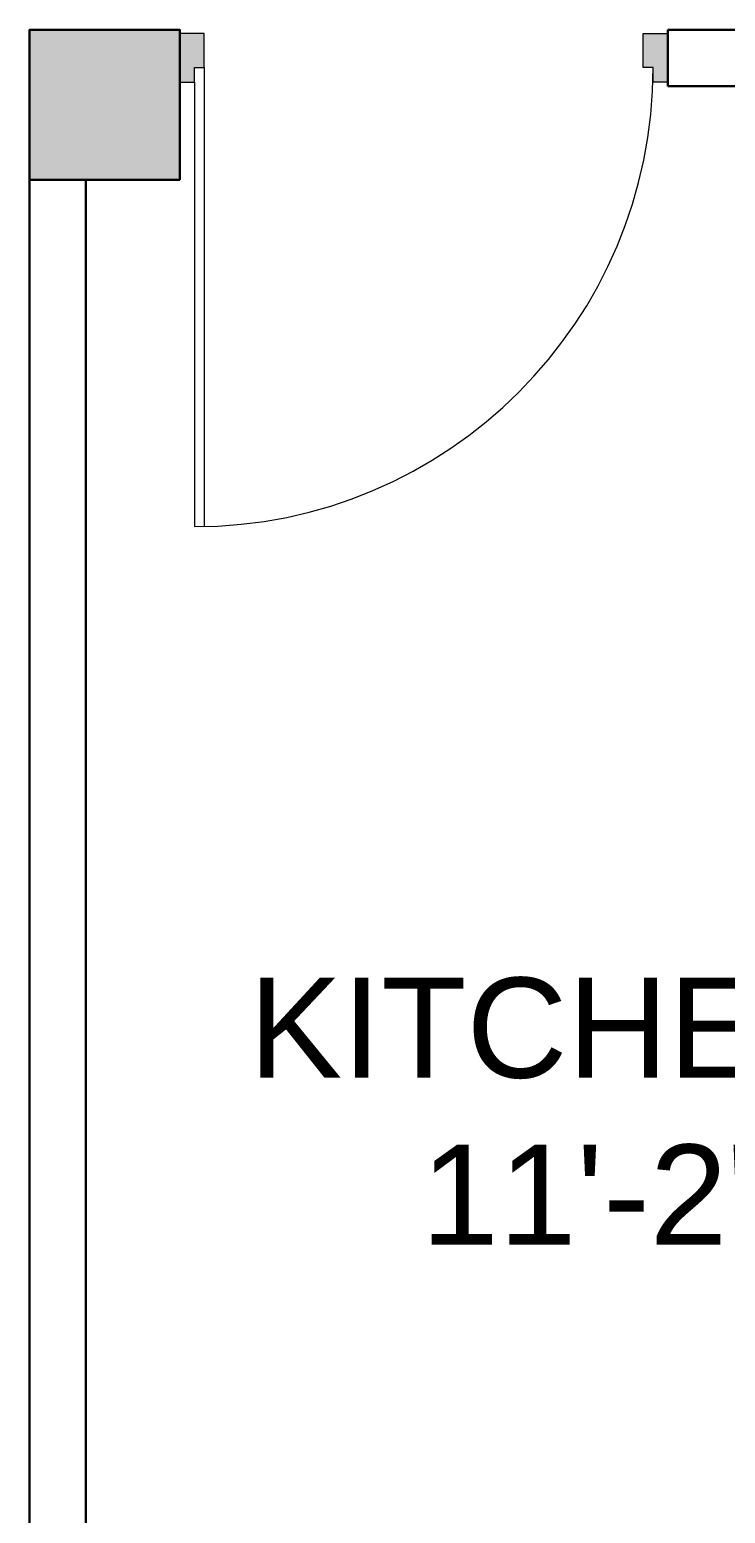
# Model space of a CAD drawing. Header units: inches. Extents: x 28835 to 36795, y -18828 to -9750.
# Drawn here: x 35200 to 35255.6, y -13658.8 to -13540.3 of the extents above; entities that cross this region are included whole.
import ezdxf

# ---------------------------------------------------------------- set-up
doc = ezdxf.new("R2010")
doc.units = ezdxf.units.IN
doc.header["$LTSCALE"] = 12
doc.header["$MEASUREMENT"] = 0
doc.layers.add('06. Text', color=114, linetype='Continuous')
for name, color, linetype, lineweight in [('colum', 250, 'Continuous', 30), ('Ha2', 31, 'Continuous', 0), ('N_DOOR', 32, 'Continuous', 13), ('Wall', 1, 'Continuous', 30)]:
    doc.layers.add(name, color=color, linetype=linetype, lineweight=lineweight)
doc.styles.add('Bijay', font='', dxfattribs={"height": 8})
doc.styles.get('Bijay').set_extended_font_data('Serifa BT')

# ---------------------------------------------------------------- blocks, each defined once
blk = doc.blocks.new('D1000')
at = {"linetype": 'Continuous'}
for points in [[(30, 50), (30, 20), (50, 20), (50, -50), (0, -50), (0, 50)], [(970, 50), (970, 20), (950, 20), (950, -50), (1000, -50), (1000, 50)]]:
    blk.add_hatch(color=256, dxfattribs=at).paths.add_polyline_path(points)
at = {"color": 0, "linetype": 'Continuous'}
for p, q in [((950, 20), (950, 959.8)), ((970, 50), (970, 960))]:
    blk.add_line(p, q, dxfattribs=at)
at = {"linetype": 'Continuous'}
for points in [[(30, 50), (30, 20), (50, 20), (50, -50), (0, -50), (0, 50)], [(970, 50), (970, 20), (950, 20), (950, -50), (1000, -50), (1000, 50)]]:
    blk.add_lwpolyline(points, close=True, dxfattribs=at)
blk.add_arc((970, 20), 940, 90, 180, dxfattribs=at)

msp = doc.modelspace()

# ---------------------------------------------------------------- hatches: boundary and pattern name
at = {"layer": 'Ha2'}
msp.add_hatch(color=256, dxfattribs=at).paths.add_polyline_path([(35211.96, -13552.26), (35211.96, -13540.26), (35199.96, -13540.26), (35199.96, -13552.26)])

# ---------------------------------------------------------------- linework, layer by layer
at = {"layer": 'colum'}
msp.add_lwpolyline([(35211.96, -13552.26), (35211.96, -13540.26), (35199.96, -13540.26), (35199.96, -13552.26)], close=True, dxfattribs=at)
at = {"layer": 'Wall'}
for p, q in [((35346.96, -13540.26), (35250.96, -13540.26)), ((35250.96, -13544.76), (35250.96, -13540.26)), ((35342.46, -13544.76), (35250.96, -13544.76)), ((35199.96, -13699.26), (35199.96, -13552.26)), ((35204.46, -13699.26), (35204.46, -13552.26))]:
    msp.add_line(p, q, dxfattribs=at)

# ---------------------------------------------------------------- block references
at = {"layer": 'N_DOOR', "xscale": 0.03899999987334013, "yscale": 0.03899999987334013, "zscale": 0.03899999987334013, "rotation": 180}
msp.add_blockref('D1000', (35250.96, -13542.51), dxfattribs=at)

# ---------------------------------------------------------------- texts
at = {"layer": '06. Text', "ltscale": 0.3, "insert": (35267.16, -13626.69), "char_height": 8, "width": 225.8153, "attachment_point": 5, "style": 'Bijay'}
msp.add_mtext('{\\fArial|b0|i0|c0|p34;KITCHEN/DINNING\\P11\'-2" x12\'-10"}', dxfattribs=at)

doc.saveas('drawing.dxf')
